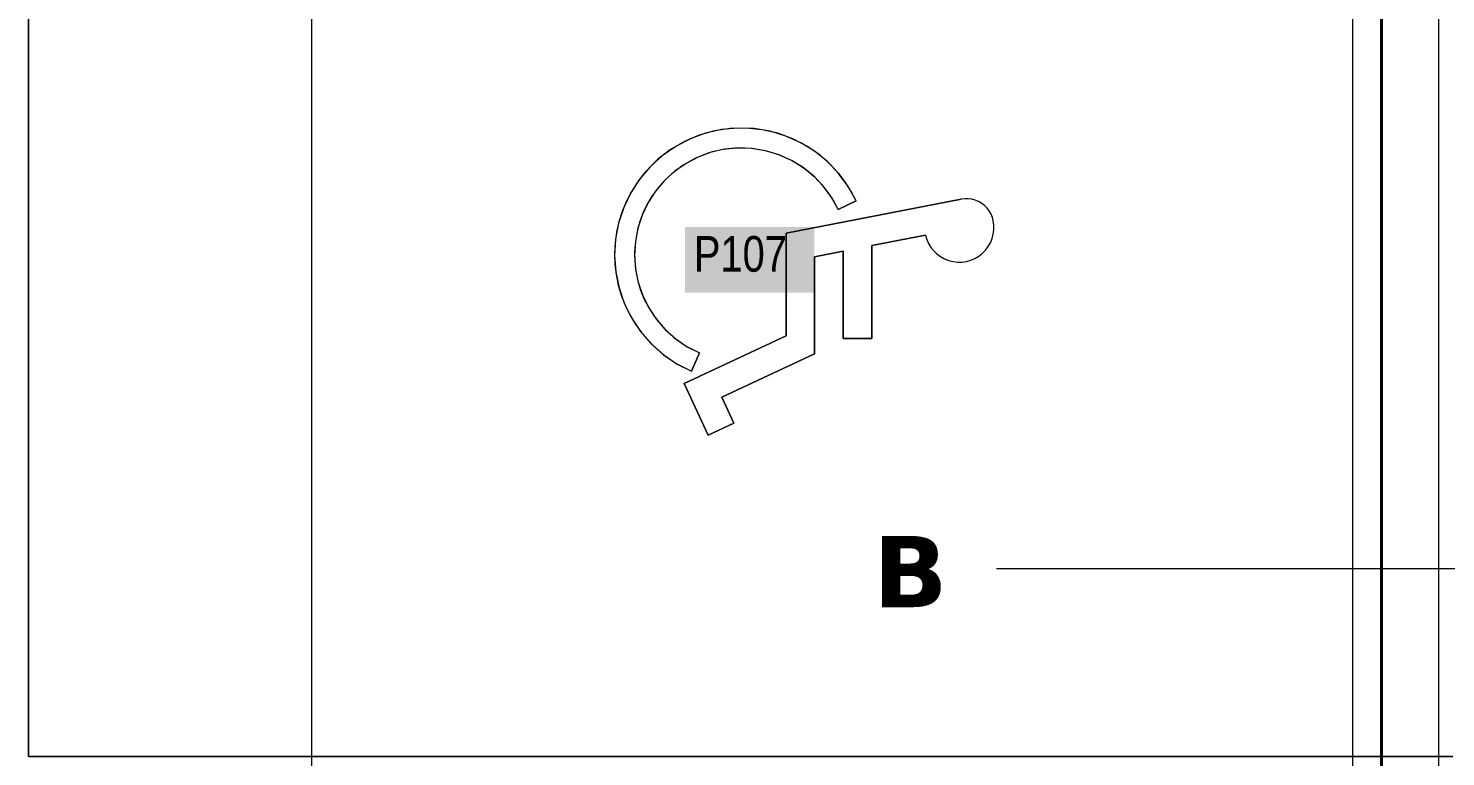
# Model space of a CAD drawing. Extents: x -882 to 613, y -179 to 707.
# Drawn here: x 5.6 to 105, y -35.1 to 16 of the extents above; entities that cross this region are included whole.
import ezdxf
from ezdxf.lldxf.tags import DXFTag

# ---------------------------------------------------------------- set-up
doc = ezdxf.new("R2010")
doc.units = 0
doc.layers.get('0').update_dxf_attribs({"lineweight": 13})
for name, color, linetype, lineweight, true_color in [('A-____-MATC-OTLN', 7, 'Strichpunkt - Mittel', 40, 0x0080ff), ('EL01_WAN_Trassen', 40, 'Continuous', 13, 0xffbf00), ('S-GRID-____-IDEN', 7, 'Continuous', 9, 0x5555aa)]:
    doc.layers.add(name, color=color, linetype=linetype, lineweight=lineweight, true_color=true_color)
for name, color, linetype, lineweight in [('C-PRKG-____-IDEN', 7, 'Continuous', 5), ('C-PRKG-____-OTLN', 7, 'Continuous', 9), ('S-GRID-____-OTLN', 7, 'Continuous', 5)]:
    doc.layers.add(name, color=color, linetype=linetype, lineweight=lineweight)
doc.styles.get("Standard").update_dxf_attribs({"font": 'arial.ttf'})
tags = doc.linetypes.add('_Rasterlinie_', pattern=[0.375, 0.2, -0.05, 0.075, -0.05]).pattern_tags.tags
tags[10:11] = [DXFTag(74, 4), DXFTag(75, 0), DXFTag(340, '0'), DXFTag(46, 1.0), DXFTag(50, 0.0), DXFTag(44, 0.0), DXFTag(45, 0.0)]
tags[8:9] = [DXFTag(74, 4), DXFTag(75, 0), DXFTag(340, '0'), DXFTag(46, 1.0), DXFTag(50, 0.0), DXFTag(44, 0.0), DXFTag(45, 0.0)]
tags[6:7] = [DXFTag(74, 4), DXFTag(75, 0), DXFTag(340, '0'), DXFTag(46, 1.0), DXFTag(50, 0.0), DXFTag(44, 0.0), DXFTag(45, 0.0)]
tags[4:5] = [DXFTag(74, 4), DXFTag(75, 0), DXFTag(340, '0'), DXFTag(46, 1.0), DXFTag(50, 0.0), DXFTag(44, 0.0), DXFTag(45, 0.0)]
tags = doc.linetypes.add('Strichpunkt - Mittel', pattern=[0.35, 0.15, -0.1, 0, -0.1]).pattern_tags.tags
tags[10:11] = [DXFTag(74, 4), DXFTag(75, 0), DXFTag(340, '0'), DXFTag(46, 1.0), DXFTag(50, 0.0), DXFTag(44, 0.0), DXFTag(45, 0.0)]
tags[8:9] = [DXFTag(74, 4), DXFTag(75, 0), DXFTag(340, '0'), DXFTag(46, 1.0), DXFTag(50, 0.0), DXFTag(44, 0.0), DXFTag(45, 0.0)]
tags[6:7] = [DXFTag(74, 4), DXFTag(75, 0), DXFTag(340, '0'), DXFTag(46, 1.0), DXFTag(50, 0.0), DXFTag(44, 0.0), DXFTag(45, 0.0)]
tags[4:5] = [DXFTag(74, 4), DXFTag(75, 0), DXFTag(340, '0'), DXFTag(46, 1.0), DXFTag(50, 0.0), DXFTag(44, 0.0), DXFTag(45, 0.0)]

# ---------------------------------------------------------------- blocks, each defined once
blk = doc.blocks.new('Referenz-A0UJ2IESXE', base_point=(-902.382, -164.149))
at = {"layer": 'A-____-MATC-OTLN', "color": 0, "linetype": 'Strichpunkt - Mittel', "ltscale": 0.4}
blk.add_line((100.488, 702.413), (100.488, -157.457), dxfattribs=at)
at = {"layer": 'C-PRKG-____-IDEN', "color": 7, "linetype": 'Continuous', "ltscale": 0.13, "true_color": 0xffffff}
for points in [[(51.649, -2.564), (60.724, -2.564), (51.649, 2.034)], [(60.724, -2.564), (51.649, 2.034), (60.724, 2.034)]]:
    blk.add_solid(points, dxfattribs=at)
at = {"layer": 'C-PRKG-____-OTLN', "color": 0, "linetype": 'Continuous', "ltscale": 0.13}
for p, q in [((5.607, -35.093), (5.607, 35.292)), ((5.607, 35.292), (5.607, -35.094)), ((5.607, -35.093), (5.607, 35.292)), ((54.826, 8.954), (53.718, 8.785)), ((55.349, 8.984), (54.208, 8.877)), ((55.947, 8.982), (54.826, 8.954)), ((56.494, 8.943), (55.349, 8.984)), ((57.062, 8.868), (55.947, 8.982)), ((51.609, 8.039), (50.641, 7.473)), ((52.015, 8.23), (50.998, 7.7)), ((52.64, 8.479), (51.609, 8.039)), ((53.09, 8.624), (52.015, 8.23)), ((53.718, 8.785), (52.64, 8.479)), ((54.208, 8.877), (53.09, 8.624)), ((57.625, 8.756), (56.494, 8.943)), ((58.155, 8.615), (57.062, 8.868)), ((58.721, 8.424), (57.625, 8.756)), ((59.206, 8.227), (58.155, 8.615)), ((59.767, 7.955), (58.721, 8.424)), ((60.2, 7.709), (59.206, 8.227)), ((60.743, 7.354), (59.767, 7.955)), ((50.059, 7.045), (49.211, 6.274)), ((50.641, 7.473), (49.753, 6.789)), ((50.998, 7.7), (50.059, 7.045)), ((53.331, 7.234), (52.398, 6.866)), ((53.487, 7.282), (52.58, 6.95)), ((54.305, 7.474), (53.331, 7.234)), ((54.428, 7.495), (53.487, 7.282)), ((55.302, 7.582), (54.305, 7.474)), ((55.39, 7.585), (54.428, 7.495)), ((56.304, 7.556), (55.302, 7.582)), ((56.354, 7.551), (55.39, 7.585)), ((57.295, 7.396), (56.304, 7.556)), ((57.307, 7.393), (56.354, 7.551)), ((58.254, 7.105), (57.295, 7.396)), ((58.231, 7.113), (57.307, 7.393)), ((59.112, 6.718), (58.231, 7.113)), ((59.167, 6.688), (58.254, 7.105)), ((61.122, 7.071), (60.2, 7.709)), ((61.633, 6.634), (60.743, 7.354)), ((61.955, 6.322), (61.122, 7.071)), ((49.211, 6.274), (48.47, 5.4)), ((49.211, 6.274), (48.715, 5.715)), ((49.752, 6.789), (49.211, 6.274)), ((51.522, 6.377), (50.72, 5.775)), ((51.724, 6.503), (50.932, 5.951)), ((52.398, 6.866), (51.522, 6.377)), ((52.58, 6.95), (51.724, 6.503)), ((59.934, 6.212), (59.112, 6.718)), ((60.015, 6.154), (59.167, 6.688)), ((60.684, 5.605), (59.934, 6.212)), ((60.785, 5.51), (60.015, 6.154)), ((62.424, 5.804), (61.633, 6.634)), ((62.456, 5.766), (61.956, 6.321)), ((48.47, 5.4), (47.847, 4.438)), ((48.267, 5.116), (47.872, 4.482)), ((48.715, 5.715), (48.267, 5.116)), ((50.218, 5.301), (49.594, 4.565)), ((50.218, 5.302), (49.762, 4.784)), ((50.932, 5.951), (50.218, 5.301)), ((50.719, 5.775), (50.218, 5.302)), ((61.35, 4.906), (60.684, 5.605)), ((61.261, 5.011), (60.785, 5.51)), ((61.689, 4.47), (61.261, 5.011)), ((63.101, 4.88), (62.424, 5.804)), ((62.908, 5.171), (62.456, 5.766)), ((63.308, 4.539), (62.908, 5.171)), ((47.847, 4.438), (47.354, 3.404)), ((47.872, 4.482), (47.531, 3.817)), ((49.356, 4.226), (49.003, 3.634)), ((49.594, 4.565), (49.069, 3.755)), ((49.762, 4.784), (49.356, 4.226)), ((71.013, 3.996), (58.743, 1.611)), ((58.743, 1.612), (71.013, 3.996)), ((61.921, 4.127), (61.35, 4.906)), ((62.065, 3.892), (61.689, 4.47)), ((62.387, 3.282), (61.921, 4.127)), ((63.654, 3.877), (63.101, 4.88)), ((63.654, 3.877), (63.308, 4.539)), ((71.263, 4.028), (71.013, 3.996)), ((71.263, 4.028), (71.013, 3.996)), ((71.515, 4.027), (71.263, 4.028)), ((71.515, 4.027), (71.263, 4.028)), ((71.764, 3.993), (71.515, 4.027)), ((71.764, 3.993), (71.515, 4.027)), ((72.007, 3.926), (71.764, 3.993)), ((72.007, 3.927), (71.764, 3.993)), ((47.354, 3.404), (46.997, 2.316)), ((47.247, 3.125), (47.022, 2.412)), ((47.531, 3.817), (47.247, 3.125)), ((48.706, 3.012), (48.467, 2.365)), ((49.069, 3.755), (48.653, 2.884)), ((49.003, 3.634), (48.706, 3.012)), ((62.387, 3.282), (62.065, 3.892)), ((62.387, 3.282), (63.654, 3.877)), ((63.654, 3.877), (62.387, 3.282)), ((62.387, 3.282), (62.387, 3.282)), ((63.654, 3.877), (63.654, 3.877)), ((72.239, 3.829), (72.007, 3.927)), ((72.239, 3.829), (72.007, 3.926)), ((72.457, 3.702), (72.239, 3.829)), ((72.457, 3.703), (72.239, 3.829)), ((72.656, 3.549), (72.457, 3.703)), ((72.656, 3.548), (72.457, 3.702)), ((72.833, 3.37), (72.656, 3.549)), ((72.833, 3.369), (72.656, 3.548)), ((72.985, 3.169), (72.833, 3.369)), ((72.985, 3.169), (72.833, 3.369)), ((73.11, 2.951), (72.985, 3.169)), ((73.11, 2.951), (72.985, 3.169)), ((46.997, 2.316), (46.783, 1.19)), ((47.022, 2.412), (46.858, 1.683)), ((48.467, 2.364), (48.289, 1.698)), ((48.653, 2.884), (48.353, 1.967)), ((73.205, 2.718), (73.11, 2.951)), ((73.206, 2.718), (73.11, 2.951)), ((73.27, 2.474), (73.205, 2.718)), ((73.27, 2.475), (73.206, 2.718)), ((73.31, 2.162), (73.27, 2.475)), ((73.31, 2.162), (73.27, 2.474)), ((73.309, 1.847), (73.31, 2.162)), ((73.309, 1.848), (73.31, 2.162)), ((73.314, 2.01), (73.314, 2.011)), ((46.783, 1.19), (46.716, 0.046)), ((46.858, 1.683), (46.756, 0.942)), ((48.173, 1.018), (48.116, 0.055)), ((48.173, 1.018), (48.12, 0.331)), ((48.353, 1.967), (48.173, 1.018)), ((48.289, 1.698), (48.173, 1.019)), ((58.743, 1.612), (58.743, 1.611)), ((58.743, 1.611), (58.743, -5.587)), ((58.743, -5.587), (58.743, 1.611)), ((64.743, 0.74), (68.512, 1.473)), ((68.512, 1.473), (64.743, 0.741)), ((68.512, 1.473), (68.601, 1.171)), ((68.512, 1.473), (68.601, 1.171)), ((68.512, 1.473), (68.512, 1.473)), ((68.601, 1.171), (68.729, 0.883)), ((68.601, 1.171), (68.729, 0.883)), ((73.066, 0.94), (73.186, 1.231)), ((73.066, 0.94), (73.186, 1.231)), ((73.186, 1.231), (73.267, 1.535)), ((73.186, 1.231), (73.267, 1.535)), ((73.267, 1.535), (73.309, 1.847)), ((73.267, 1.535), (73.309, 1.847)), ((46.716, 0.099), (46.716, 0.099)), ((46.716, 0.046), (46.797, -1.097)), ((46.756, 0.942), (46.717, 0.196)), ((46.717, 0.196), (46.74, -0.551)), ((48.116, 0.055), (48.184, -0.908)), ((48.12, 0.331), (48.13, -0.359)), ((60.743, -0.037), (62.743, 0.352)), ((62.743, 0.352), (60.743, -0.037)), ((62.743, 0.352), (62.743, -5.781)), ((62.743, -5.78), (62.743, 0.352)), ((62.743, 0.352), (62.743, 0.352)), ((64.743, 0.741), (64.743, 0.74)), ((64.743, -5.781), (64.743, 0.74)), ((64.743, 0.74), (64.743, -5.78)), ((68.729, 0.883), (68.893, 0.614)), ((68.729, 0.883), (68.893, 0.614)), ((68.893, 0.614), (69.09, 0.369)), ((68.893, 0.614), (69.09, 0.369)), ((69.09, 0.369), (69.317, 0.151)), ((69.09, 0.369), (69.317, 0.151)), ((69.317, 0.151), (69.571, -0.036)), ((69.317, 0.151), (69.571, -0.036)), ((72.248, -0.001), (72.497, 0.193)), ((72.248, -0.001), (72.497, 0.192)), ((72.497, 0.192), (72.718, 0.416)), ((72.497, 0.193), (72.718, 0.416)), ((72.718, 0.416), (72.909, 0.667)), ((72.718, 0.416), (72.909, 0.667)), ((72.909, 0.667), (73.066, 0.94)), ((72.909, 0.667), (73.066, 0.94)), ((46.74, -0.551), (46.826, -1.293)), ((48.13, -0.359), (48.204, -1.045)), ((48.184, -0.908), (48.375, -1.854)), ((60.743, -6.861), (60.743, -0.037)), ((60.743, -0.037), (60.743, -6.861)), ((60.743, -0.037), (60.743, -0.037)), ((69.571, -0.036), (69.846, -0.188)), ((69.571, -0.036), (69.846, -0.188)), ((69.846, -0.188), (70.139, -0.304)), ((69.846, -0.188), (70.139, -0.303)), ((70.139, -0.303), (70.445, -0.38)), ((70.139, -0.304), (70.445, -0.381)), ((70.445, -0.38), (70.757, -0.417)), ((70.445, -0.381), (70.757, -0.417)), ((70.757, -0.417), (71.072, -0.413)), ((70.757, -0.417), (71.072, -0.413)), ((71.072, -0.413), (71.384, -0.368)), ((71.072, -0.413), (71.384, -0.368)), ((71.384, -0.368), (71.687, -0.283)), ((71.384, -0.368), (71.687, -0.284)), ((71.687, -0.284), (71.977, -0.16)), ((71.687, -0.283), (71.977, -0.16)), ((71.977, -0.16), (72.248, -0.001)), ((71.977, -0.16), (72.248, -0.001)), ((46.797, -1.097), (47.024, -2.22)), ((46.826, -1.294), (46.974, -2.026)), ((48.204, -1.045), (48.341, -1.72)), ((48.341, -1.721), (48.539, -2.381)), ((48.375, -1.854), (48.687, -2.768)), ((46.974, -2.026), (47.183, -2.744)), ((47.024, -2.22), (47.393, -3.304)), ((47.183, -2.744), (47.452, -3.441)), ((48.539, -2.381), (48.797, -3.021)), ((48.687, -2.768), (49.113, -3.634)), ((47.393, -3.304), (47.899, -4.332)), ((47.452, -3.441), (47.778, -4.114)), ((48.797, -3.021), (49.113, -3.634)), ((49.113, -3.634), (49.647, -4.438)), ((49.113, -3.634), (49.484, -4.215)), ((47.778, -4.114), (48.16, -4.757)), ((47.899, -4.332), (48.533, -5.286)), ((48.16, -4.757), (48.594, -5.365)), ((49.484, -4.216), (50.137, -5.018)), ((49.647, -4.438), (50.28, -5.167)), ((48.533, -5.286), (49.285, -6.151)), ((48.595, -5.365), (49.338, -6.204)), ((50.137, -5.018), (50.894, -5.722)), ((50.28, -5.167), (51.002, -5.808)), ((50.894, -5.722), (51.741, -6.315)), ((51.002, -5.808), (51.8, -6.351)), ((58.743, -5.587), (51.583, -8.925)), ((51.583, -8.925), (58.743, -5.587)), ((58.743, -5.587), (58.743, -5.587)), ((64.743, -5.78), (62.743, -5.78)), ((62.743, -5.78), (62.743, -5.781)), ((62.743, -5.781), (64.743, -5.781)), ((64.743, -5.78), (64.743, -5.781)), ((49.285, -6.151), (50.142, -6.912)), ((49.338, -6.204), (50.181, -6.942)), ((50.142, -6.912), (51.089, -7.557)), ((50.181, -6.942), (51.11, -7.569)), ((51.741, -6.315), (52.662, -6.787)), ((51.8, -6.351), (52.662, -6.787)), ((52.111, -8.074), (52.662, -6.787)), ((52.662, -6.787), (52.111, -8.074)), ((52.662, -6.787), (52.662, -6.787)), ((54.241, -9.892), (60.743, -6.861)), ((60.743, -6.861), (54.241, -9.892)), ((60.743, -6.861), (60.743, -6.861)), ((51.089, -7.557), (52.111, -8.074)), ((51.11, -7.569), (52.111, -8.074)), ((51.583, -8.925), (53.274, -12.55)), ((53.274, -12.549), (51.583, -8.925)), ((51.583, -8.925), (51.583, -8.925)), ((52.111, -8.074), (52.111, -8.074)), ((55.086, -11.705), (54.241, -9.892)), ((54.241, -9.892), (55.086, -11.704)), ((54.241, -9.892), (54.241, -9.892)), ((55.086, -11.704), (53.274, -12.549)), ((53.274, -12.55), (55.086, -11.705)), ((55.086, -11.704), (55.086, -11.705)), ((53.274, -12.549), (53.274, -12.55)), ((105.488, -35.093), (5.607, -35.093)), ((105.488, -35.093), (5.607, -35.093)), ((5.607, -35.093), (5.607, -35.094)), ((5.607, -35.094), (105.488, -35.094))]:
    blk.add_line(p, q, dxfattribs=at)
at = {"layer": 'S-GRID-____-OTLN', "color": 0, "linetype": '_Rasterlinie_', "ltscale": 0.13}
for p, q in [((25.488, -157.457), (25.488, 660.292)), ((73.488, -21.908), (391.796, -21.908))]:
    blk.add_line(p, q, dxfattribs=at)
at = {"layer": 'C-PRKG-____-IDEN', "color": 0, "linetype": 'Continuous', "ltscale": 0.13, "insert": (52.274, 1.409), "char_height": 2.5, "attachment_point": 1}
blk.add_mtext('{\\W0.8;\\fArial;P107}', dxfattribs=at)
at = {"layer": 'S-GRID-____-IDEN', "color": 0, "linetype": 'Continuous', "lineweight": 5, "ltscale": 0.13, "insert": (64.843, -19.617), "char_height": 5, "attachment_point": 1}
blk.add_mtext('{\\fVerdana|b1|i0;B}', dxfattribs=at)
blk = doc.blocks.new('Kabelkanal-A0UJ2IG8XE', base_point=(98.49, -40.907))
at = {"color": 0, "linetype": 'ByBlock', "lineweight": -2, "ltscale": 0.13}
for p, q in [((98.49, 19.105), (98.49, 19.081)), ((98.49, 19.105), (104.49, 19.105)), ((98.49, -40.882), (98.49, 19.105)), ((98.49, 19.081), (104.49, 19.081)), ((98.49, -40.907), (98.49, 19.081)), ((104.49, 19.105), (104.49, 19.081)), ((104.49, 19.105), (104.49, -40.882)), ((104.49, 19.081), (104.49, -40.907)), ((98.49, -40.882), (98.49, -40.907)), ((104.49, -40.882), (98.49, -40.882)), ((104.49, -40.907), (98.49, -40.907)), ((104.49, -40.882), (104.49, -40.907))]:
    blk.add_line(p, q, dxfattribs=at)

msp = doc.modelspace()

# ---------------------------------------------------------------- block references
at = {"color": 9, "lineweight": 25, "ltscale": 0.25, "true_color": 0xc0c0c0}
msp.add_blockref('Referenz-A0UJ2IESXE', (-902.382, -164.149), dxfattribs=at)
at = {"layer": 'EL01_WAN_Trassen', "ltscale": 0.13}
msp.add_blockref('Kabelkanal-A0UJ2IG8XE', (98.49, -40.907), dxfattribs=at)

doc.saveas('drawing.dxf')
